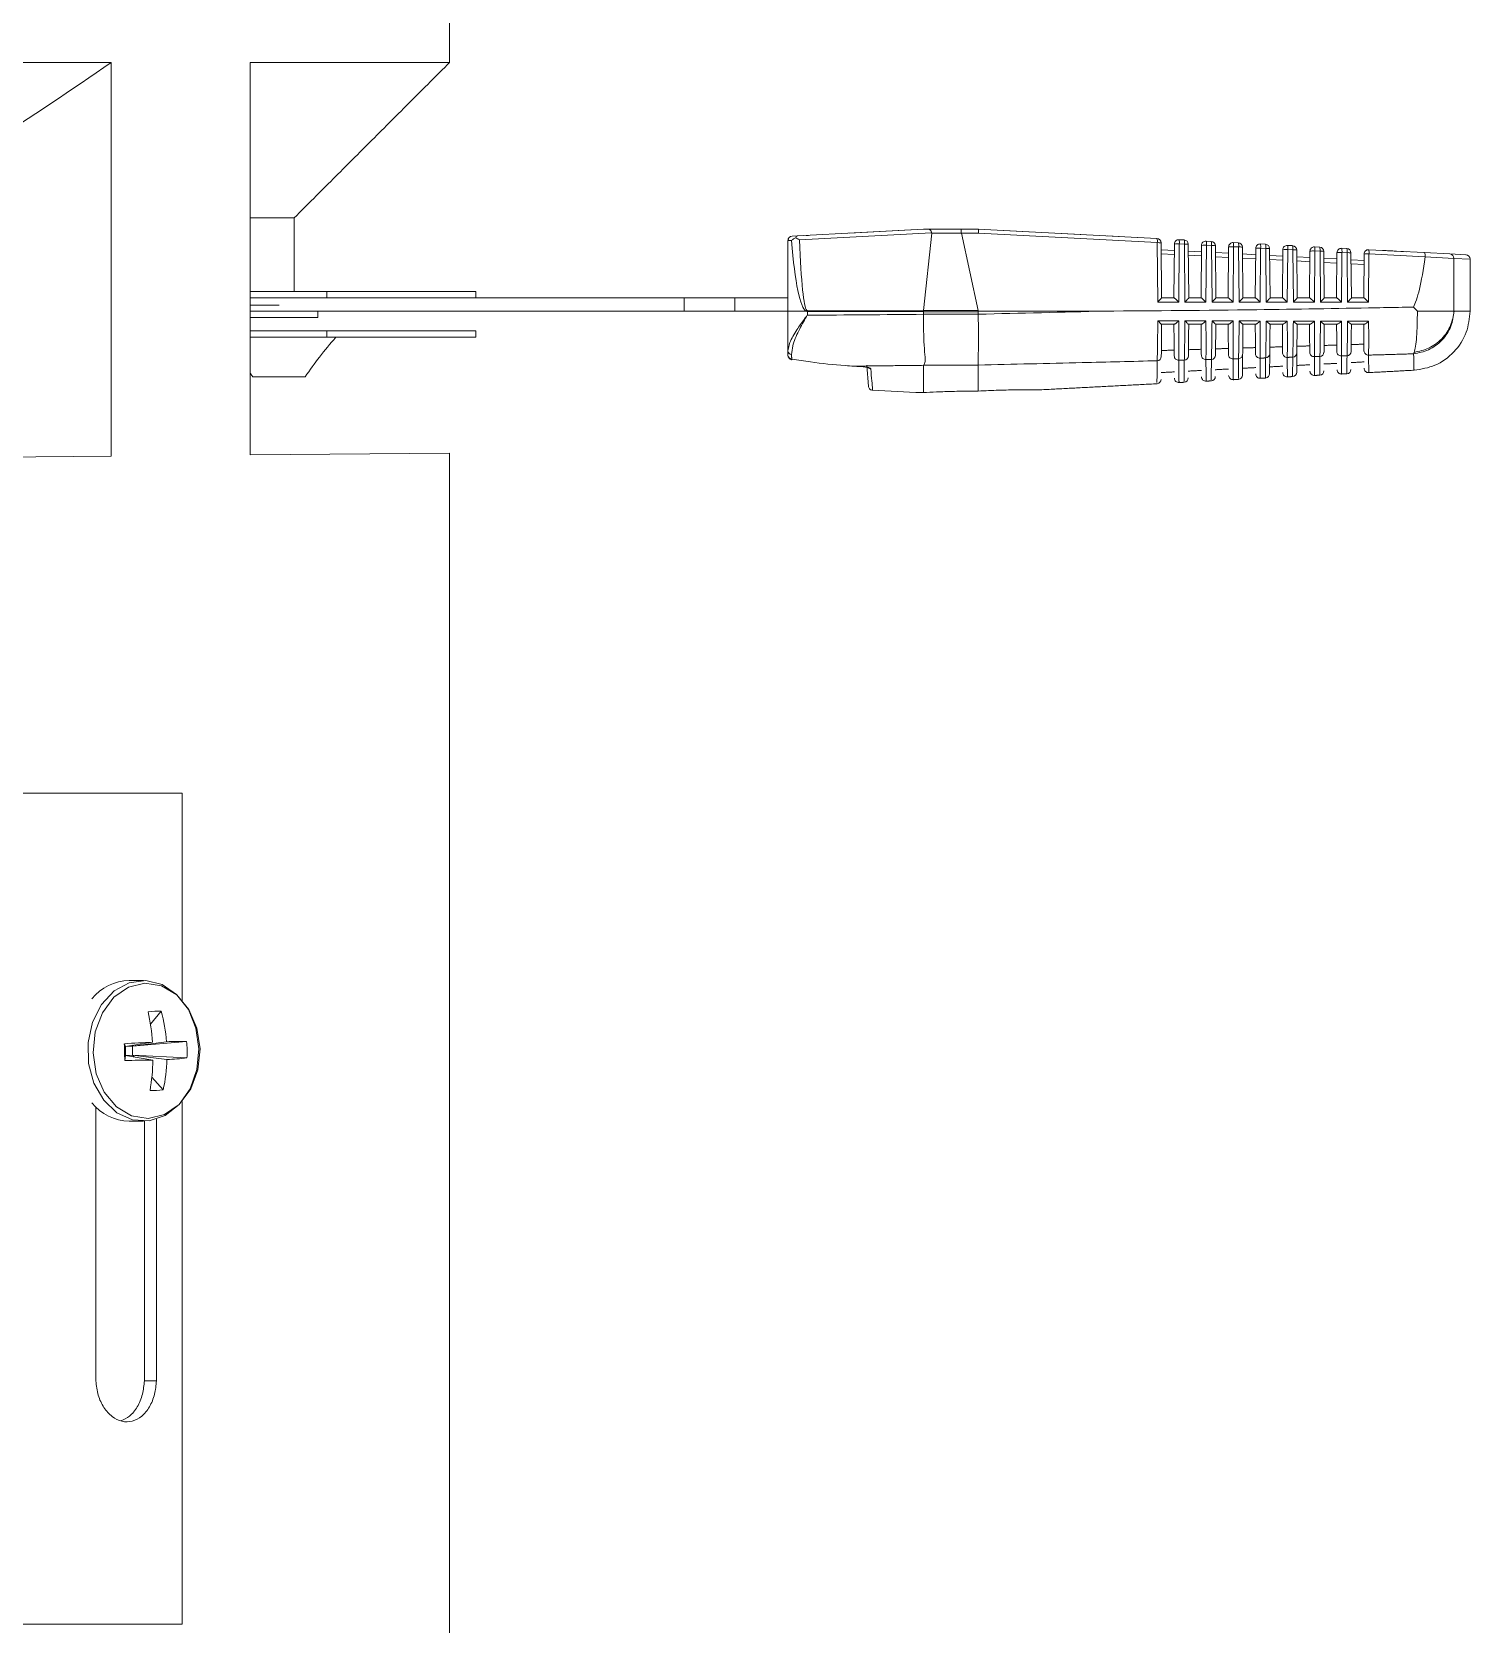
# Model space of a CAD drawing. Extents: x 12.1 to 108.7, y 1 to 80.4.
# Drawn here: x 49.337 to 52.626, y 61.99 to 65.631 of the extents above; entities that cross this region are included whole.
import ezdxf

# ---------------------------------------------------------------- set-up
doc = ezdxf.new("R2010")
doc.units = 0
doc.header["$MEASUREMENT"] = 0
doc.linetypes.add('SLD-Solid', pattern=[0])
doc.layers.add('OBJECT', color=7, linetype='CONTINUOUS')

msp = doc.modelspace()

# ---------------------------------------------------------------- linework, layer by layer
at = {"layer": 'OBJECT', "linetype": 'SLD-Solid', "lineweight": 15}
for p, q in [((49.5184, 65.5609), (48.3506, 65.5609)), ((49.5184, 65.5609), (49.5184, 64.6607)), ((50.2918, 65.5609), (49.836, 65.5609)), ((49.836, 65.5609), (49.836, 64.9185)), ((49.9368, 65.2059), (49.836, 65.2059)), ((51.3757, 65.18), (51.0874, 65.1644)), ((51.2054, 65.1708), (51.3757, 65.18)), ((51.384, 65.18), (51.3757, 65.18)), ((51.4615, 65.18), (51.384, 65.18)), ((51.5007, 65.18), (51.4615, 65.18)), ((51.5007, 65.18), (51.5007, 65.18)), ((51.9095, 65.1584), (51.5007, 65.18)), ((51.5007, 65.18), (51.6019, 65.1747)), ((51.0657, 65.1448), (51.0657, 64.9925)), ((51.0658, 65.1537), (51.0741, 65.1541)), ((51.0874, 65.1644), (51.0752, 65.1637)), ((51.0922, 65.1553), (51.3943, 65.1717)), ((51.1075, 65.1655), (51.1123, 65.1657)), ((51.3759, 64.9941), (51.3945, 65.1703)), ((51.3945, 65.1703), (51.4622, 65.1703)), ((51.4622, 65.1705), (51.4622, 65.1703)), ((51.4622, 65.1705), (51.5017, 65.1705)), ((51.4622, 65.1703), (51.5004, 64.9941)), ((51.5017, 65.1705), (51.9102, 65.149)), ((51.6019, 65.1747), (51.7357, 65.1676)), ((51.7962, 65.1644), (51.8363, 65.1623)), ((51.8363, 65.1623), (51.9095, 65.1584)), ((51.9114, 65.013), (51.9102, 65.149)), ((51.919, 65.1485), (51.9201, 65.0225)), ((51.9483, 65.0225), (51.9494, 65.1459)), ((51.9606, 65.1463), (51.9595, 65.013)), ((51.9599, 65.1558), (51.9715, 65.1552)), ((51.9722, 65.1457), (51.9606, 65.1463)), ((51.9734, 65.013), (51.9722, 65.1457)), ((51.981, 65.1453), (51.9821, 65.0225)), ((52.0103, 65.0225), (52.0114, 65.1426)), ((52.0226, 65.143), (52.0215, 65.013)), ((52.0219, 65.1525), (52.0336, 65.1519)), ((52.0343, 65.1424), (52.0226, 65.143)), ((52.0354, 65.013), (52.0343, 65.1424)), ((52.0431, 65.142), (52.0441, 65.0225)), ((52.0839, 65.1492), (52.0956, 65.1486)), ((52.1459, 65.146), (52.1576, 65.1453)), ((52.2078, 65.1427), (52.2197, 65.1421)), ((51.9191, 65.1329), (51.9493, 65.1313)), ((51.9492, 65.1219), (51.9192, 65.1235)), ((51.9812, 65.1296), (52.0113, 65.128)), ((52.0112, 65.1186), (51.9812, 65.1202)), ((52.0432, 65.1263), (52.0732, 65.1248)), ((52.0732, 65.1153), (52.0433, 65.1169)), ((52.0723, 65.0225), (52.0734, 65.1393)), ((52.0846, 65.1398), (52.0835, 65.013)), ((52.0963, 65.1391), (52.0846, 65.1398)), ((52.0974, 65.013), (52.0963, 65.1391)), ((52.1051, 65.1387), (52.1061, 65.0225)), ((52.1052, 65.1231), (52.1352, 65.1215)), ((52.1351, 65.1121), (52.1053, 65.1136)), ((52.1343, 65.0225), (52.1353, 65.1361)), ((52.1466, 65.1365), (52.1455, 65.013)), ((52.1583, 65.1359), (52.1466, 65.1365)), ((52.1594, 65.013), (52.1583, 65.1359)), ((52.1671, 65.1354), (52.1681, 65.0225)), ((52.1672, 65.1198), (52.1972, 65.1182)), ((52.1971, 65.1088), (52.1673, 65.1104)), ((52.1963, 65.0225), (52.1973, 65.1328)), ((52.2085, 65.1332), (52.2075, 65.013)), ((52.2204, 65.1326), (52.2085, 65.1332)), ((52.2214, 65.013), (52.2204, 65.1326)), ((52.2291, 65.1322), (52.2301, 65.0225)), ((52.2293, 65.1165), (52.2592, 65.1149)), ((52.2591, 65.1055), (52.2294, 65.1071)), ((52.2583, 65.0225), (52.2593, 65.1295)), ((52.2705, 65.1299), (52.2695, 65.013)), ((52.2698, 65.1394), (52.2817, 65.1388)), ((52.2824, 65.1293), (52.2705, 65.1299)), ((52.2834, 65.013), (52.2824, 65.1293)), ((52.2912, 65.1289), (52.2921, 65.0225)), ((52.2913, 65.1132), (52.3211, 65.1117)), ((52.3203, 65.0225), (52.3212, 65.1262)), ((52.3325, 65.1267), (52.3315, 65.013)), ((52.3318, 65.1361), (52.3437, 65.1355)), ((52.3444, 65.126), (52.3325, 65.1267)), ((52.3454, 65.013), (52.3444, 65.126)), ((52.3532, 65.1256), (52.3541, 65.0225)), ((52.3533, 65.11), (52.3831, 65.1084)), ((52.3823, 65.0225), (52.3832, 65.123)), ((52.3944, 65.1234), (52.3935, 65.013)), ((52.5207, 65.1262), (52.3937, 65.1329)), ((52.3937, 65.1329), (52.4253, 65.1312)), ((52.3944, 65.1234), (52.5231, 65.1166)), ((52.4546, 65.1297), (52.4804, 65.1283)), ((52.5793, 65.1231), (52.5207, 65.1262)), ((52.5231, 65.1162), (52.5887, 65.1131)), ((52.5793, 65.1231), (52.6162, 65.1211)), ((52.5887, 64.9925), (52.5887, 65.1131)), ((52.6257, 65.1111), (52.5887, 65.1131)), ((52.321, 65.1022), (52.2914, 65.1038)), ((52.383, 65.099), (52.3534, 65.1005)), ((50.0115, 65.0375), (49.836, 65.0375)), ((50.0115, 65.0375), (50.0115, 65.0225)), ((50.0115, 65.0375), (50.3518, 65.0375)), ((50.0115, 65.0225), (49.836, 65.0225)), ((49.9024, 65.0057), (49.836, 65.0063)), ((50.0115, 65.0225), (50.3312, 65.0225)), ((50.3312, 65.0225), (50.8287, 65.0225)), ((50.8287, 65.0225), (50.8287, 64.9925)), ((50.8287, 65.0225), (50.9442, 65.0225)), ((50.9442, 65.0225), (50.9442, 64.9925)), ((50.9442, 65.0225), (51.0657, 65.0225)), ((51.9595, 65.013), (51.9114, 65.013)), ((51.9201, 65.0225), (51.9485, 65.0225)), ((52.0215, 65.013), (51.9734, 65.013)), ((51.9821, 65.0225), (52.0105, 65.0225)), ((52.0835, 65.013), (52.0354, 65.013)), ((52.0441, 65.0225), (52.0725, 65.0225)), ((52.1455, 65.013), (52.0974, 65.013)), ((52.1061, 65.0225), (52.1345, 65.0225)), ((52.2075, 65.013), (52.1594, 65.013)), ((52.1681, 65.0225), (52.1965, 65.0225)), ((52.2695, 65.013), (52.2214, 65.013)), ((52.2301, 65.0225), (52.2585, 65.0225)), ((52.3315, 65.013), (52.2834, 65.013)), ((52.2921, 65.0225), (52.3205, 65.0225)), ((52.3935, 65.013), (52.3454, 65.013)), ((52.3541, 65.0225), (52.3825, 65.0225)), ((49.9086, 64.9925), (49.836, 64.9925)), ((49.9909, 64.9775), (49.836, 64.9775)), ((49.9086, 64.9925), (50.8287, 64.9925)), ((50.8287, 64.9925), (50.9442, 64.9925)), ((50.9442, 64.9925), (51.0657, 64.9925)), ((51.0657, 64.9925), (51.0657, 64.9008)), ((51.1072, 64.9925), (51.0657, 64.9925)), ((51.1102, 64.9933), (51.3758, 64.9933)), ((51.1102, 64.9832), (51.1102, 64.9917)), ((51.3757, 64.9917), (51.1102, 64.9917)), ((51.3757, 64.9909), (51.3757, 64.9917)), ((51.3757, 64.9857), (51.3757, 64.9909)), ((51.3757, 64.9909), (51.5007, 64.9909)), ((51.3757, 64.9852), (51.3757, 64.9857)), ((51.5007, 64.9857), (51.3757, 64.9857)), ((51.3758, 64.9933), (51.3759, 64.9941)), ((51.5004, 64.9941), (51.3759, 64.9941)), ((51.5007, 64.9909), (51.5007, 64.9857)), ((51.5007, 64.9857), (51.5007, 64.9853)), ((51.7894, 64.9925), (51.5008, 64.9925)), ((50.0114, 64.9475), (49.836, 64.9475)), ((50.0114, 64.9325), (49.836, 64.9325)), ((50.0114, 64.9475), (50.0114, 64.9325)), ((50.0114, 64.9475), (50.3518, 64.9475)), ((50.0114, 64.9325), (50.3518, 64.9325)), ((49.836, 64.9185), (49.836, 64.6635)), ((52.1055, 64.8934), (52.1051, 64.8461)), ((52.1675, 64.895), (52.1671, 64.8493)), ((52.2295, 64.8967), (52.2291, 64.8526)), ((51.2457, 64.8692), (51.2499, 64.8204)), ((51.3757, 64.8685), (51.3757, 64.8061)), ((51.3762, 64.8692), (51.5007, 64.8692)), ((51.5007, 64.8691), (51.5007, 64.8096)), ((49.8418, 64.8425), (49.9618, 64.8425)), ((51.3579, 64.806), (51.2594, 64.8113)), ((51.5007, 64.8096), (51.5007, 64.8096)), ((49.836, 64.6635), (50.2918, 64.6674)), ((49.5184, 64.6607), (47.9696, 64.6472)), ((47.9796, 63.8899), (49.6802, 63.8899)), ((49.6802, 63.4163), (49.6802, 63.8899)), ((49.6327, 63.3915), (49.608, 63.3615)), ((49.6125, 63.3206), (49.5505, 63.3108)), ((49.6905, 63.3226), (49.5667, 63.3114)), ((49.5667, 63.3114), (49.6446, 63.3218)), ((49.5482, 63.3172), (49.5505, 63.3108)), ((49.5491, 63.2791), (49.551, 63.2903)), ((49.5667, 63.3114), (49.5505, 63.3108)), ((49.551, 63.2903), (49.5505, 63.3108)), ((49.551, 63.2903), (49.5672, 63.2909)), ((49.551, 63.2903), (49.6134, 63.2799)), ((49.5686, 63.3137), (49.5667, 63.3114)), ((49.5667, 63.3114), (49.5672, 63.2909)), ((49.5706, 63.287), (49.5672, 63.2909)), ((49.6456, 63.2811), (49.5672, 63.2909)), ((49.6914, 63.2846), (49.5672, 63.2909)), ((49.6369, 63.2114), (49.6111, 63.2409)), ((49.6802, 61.9899), (49.6802, 63.1854)), ((49.4829, 63.1723), (49.4829, 62.5462)), ((49.594, 62.5462), (49.594, 63.1399)), ((49.6217, 62.5462), (49.6217, 63.1445)), ((49.594, 62.5462), (49.6217, 62.5462)), ((45.6035, 61.9899), (49.6802, 61.9899))]:
    msp.add_line(p, q, dxfattribs=at)
at = {"layer": 'OBJECT', "linetype": 'SLD-Solid', "lineweight": 15, "flags": 128}
for points in [[(51.3757, 65.18), (51.3757, 65.18)], [(51.5007, 65.18), (51.5007, 65.18)], [(51.0658, 65.1539), (51.0658, 65.1538), (51.0658, 65.1537)], [(51.2165, 64.8666), (51.2165, 64.8664), (51.2165, 64.8664)], [(51.2346, 64.8657), (51.2346, 64.8654), (51.2346, 64.8654)], [(49.7187, 63.3057), (49.7119, 63.3529), (49.6945, 63.3955), (49.6678, 63.4297), (49.6345, 63.4524), (49.5973, 63.4617), (49.5595, 63.4567), (49.5247, 63.4378), (49.4958, 63.4068), (49.4754, 63.3663), (49.4653, 63.3201), (49.4664, 63.2721), (49.4787, 63.2267), (49.501, 63.1879), (49.5313, 63.1591), (49.567, 63.1429), (49.6049, 63.1408), (49.6416, 63.1528), (49.6738, 63.1781), (49.6988, 63.2142), (49.7142, 63.2581), (49.7187, 63.3057)], [(49.7213, 63.3055), (49.7142, 63.3531), (49.6958, 63.3956), (49.6679, 63.4288), (49.6333, 63.4495), (49.5953, 63.4557), (49.5577, 63.4466), (49.5241, 63.4233), (49.4979, 63.3881), (49.4816, 63.3443), (49.4767, 63.2962), (49.4839, 63.2486), (49.5023, 63.2061), (49.5301, 63.1729), (49.5647, 63.1522), (49.6027, 63.1461), (49.6403, 63.1551), (49.6739, 63.1784), (49.7001, 63.2137), (49.7164, 63.2575), (49.7213, 63.3055)]]:
    msp.add_lwpolyline(points, dxfattribs=at)
at = {"layer": 'OBJECT', "linetype": 'SLD-Solid', "lineweight": 15}
for centre, radius, start, end in [((51.0758, 65.1537), 0.01, 93.1059, 179.191), ((51.0758, 65.1537), 0.00999, 93.1449, 180.0494), ((51.8901, 65.1523), 0.0204, 350.7212, 17.6165), ((51.909, 65.1484), 0.01, 0.5, 86.9774), ((51.9126, 65.108), 0.041, 81, 93.3147), ((51.9594, 65.1458), 0.01, 86.9774, 179.5), ((51.9571, 65.0919), 0.0545, 86.3194, 98.1336), ((51.9405, 65.1496), 0.0204, 350.7212, 17.6165), ((51.9521, 65.149), 0.0204, 350.7212, 17.6165), ((51.971, 65.1452), 0.01, 0.5, 86.9774), ((51.9746, 65.1048), 0.041, 81, 93.3147), ((52.0214, 65.1425), 0.01, 86.9774, 179.5), ((52.0191, 65.0886), 0.0545, 86.3194, 98.1336), ((52.0025, 65.1463), 0.0204, 350.7212, 17.6165), ((52.0141, 65.1457), 0.0204, 350.7212, 17.6165), ((52.0331, 65.1419), 0.01, 0.5, 86.9774), ((52.0366, 65.1015), 0.041, 81, 93.3147), ((52.0834, 65.1392), 0.01, 86.9774, 179.5), ((52.0644, 65.143), 0.0204, 350.7212, 17.6165), ((52.0762, 65.1424), 0.0204, 350.7212, 17.6165), ((52.0951, 65.1386), 0.01, 0.5, 86.9774), ((52.1453, 65.136), 0.01, 86.9774, 179.5), ((52.1264, 65.1398), 0.0204, 350.7212, 17.6165), ((52.1382, 65.1392), 0.0204, 350.7212, 17.6165), ((52.1571, 65.1353), 0.01, 0.5, 86.9774), ((52.2073, 65.1327), 0.01, 86.9774, 179.5), ((52.1884, 65.1365), 0.0204, 350.7212, 17.6165), ((52.2002, 65.1359), 0.0204, 350.7212, 17.6165), ((52.2191, 65.1321), 0.01, 0.5, 86.9774), ((52.0811, 65.0853), 0.0545, 86.3194, 98.1336), ((52.0987, 65.0982), 0.041, 81, 93.3147), ((52.1431, 65.0821), 0.0545, 86.3194, 98.1336), ((52.1607, 65.0949), 0.041, 81, 93.3147), ((52.205, 65.0788), 0.0545, 86.3194, 98.1336), ((52.2227, 65.0917), 0.041, 81, 93.3147), ((52.2693, 65.1294), 0.01, 86.9774, 179.5), ((52.267, 65.0755), 0.0545, 86.3194, 98.1336), ((52.2504, 65.1332), 0.0204, 350.7212, 17.6165), ((52.2623, 65.1326), 0.0204, 350.7212, 17.6165), ((52.2812, 65.1288), 0.01, 0.5, 86.9774), ((52.2848, 65.0884), 0.041, 81, 93.3147), ((52.3312, 65.1261), 0.01, 86.9774, 179.5), ((52.329, 65.0722), 0.0545, 86.3194, 98.1336), ((52.3123, 65.13), 0.0204, 350.7212, 17.6165), ((52.3243, 65.1293), 0.0204, 350.7212, 17.6165), ((52.3432, 65.1255), 0.01, 0.5, 86.9774), ((52.3468, 65.0851), 0.041, 81, 93.3147), ((52.3932, 65.1229), 0.01, 86.9774, 179.5), ((52.3909, 65.069), 0.0545, 86.3194, 98.1336), ((52.3743, 65.1267), 0.0204, 350.7212, 17.6165), ((52.5787, 65.1132), 0.00991, 359.445, 86.5293), ((52.6157, 65.1111), 0.01, 3.5738, 86.9774), ((51.2016, 64.9028), 0.1302, 135.4906, 136.4562), ((51.226, 64.9917), 0.1158, 179.2192, 180.0002), ((51.0742, 64.9019), 0.00857, 187.2298, 268.6404), ((51.0757, 64.8911), 0.01, 180, 260.7454), ((51.0748, 64.8918), 0.00906, 184.3621, 267.1843), ((51.9096, 64.8887), 0.00987, 272.2605, 358.8646), ((51.9589, 64.89), 0.0099, 181.2107, 273.6273), ((51.9716, 64.8903), 0.00987, 272.2831, 358.8845), ((52.0209, 64.8916), 0.0099, 181.1882, 273.6079), ((52.0336, 64.8919), 0.00988, 272.3055, 358.9041), ((52.0829, 64.8932), 0.00991, 181.166, 273.5887), ((52.0956, 64.8935), 0.00988, 272.3275, 358.9235), ((52.1448, 64.8949), 0.00991, 181.1442, 273.5698), ((52.1576, 64.8952), 0.00988, 272.3493, 358.9425), ((52.2068, 64.8965), 0.00991, 181.1227, 273.5512), ((52.2196, 64.8969), 0.00989, 272.3707, 358.9613), ((52.2688, 64.8982), 0.00991, 181.1015, 273.5328), ((52.2816, 64.8986), 0.00989, 272.3918, 358.9797), ((52.3308, 64.9), 0.00992, 181.0806, 273.5146), ((52.3437, 64.9003), 0.00989, 272.4127, 358.9979), ((52.3928, 64.9017), 0.00992, 181.0601, 273.4968), ((51.0852, 64.8806), 0.0111, 168.5052, 176.353), ((51.2556, 64.8703), 0.0101, 228.8461, 267.3912), ((52.1571, 64.8494), 0.01, 274.357, 359.5), ((52.2073, 64.8521), 0.01, 180.5, 274.0611), ((52.2191, 64.8527), 0.01, 273.9863, 359.5), ((52.2693, 64.8553), 0.01, 180.5, 273.6897), ((52.2812, 64.8559), 0.01, 273.6143, 359.5), ((52.3313, 64.8586), 0.01, 180.5, 273.317), ((52.3432, 64.8592), 0.01, 273.2409, 359.5), ((52.3932, 64.8618), 0.01, 180.5, 273.0138), ((51.909, 64.8364), 0.01, 275.8247, 359.5), ((51.9594, 64.8391), 0.01, 180.5, 275.5324), ((51.971, 64.8397), 0.01, 275.4601, 359.5), ((52.0214, 64.8423), 0.01, 180.5, 275.1668), ((52.033, 64.8429), 0.01, 275.0939, 359.5), ((52.0834, 64.8456), 0.01, 180.5, 274.7997), ((52.0951, 64.8462), 0.01, 274.7262, 359.5), ((52.1453, 64.8488), 0.01, 180.5, 274.4312), ((49.5626, 63.3471), 0.1148, 91.5641, 140.8759), ((49.6273, 63.1365), 0.255, 88.8083, 95.5672), ((49.1488, 63.2906), 0.4646, 3.7063, 12.3999), ((49.2718, 63.2936), 0.3739, 4.33, 15.1776), ((49.7803, 59.5782), 3.7462, 92.5681, 93.5527), ((49.6901, 61.9765), 1.3461, 89.9865, 91.9376), ((49.4362, 63.2975), 0.2555, 357.0964, 5.6349), ((63.9096, 63.6405), 14.3651, 181.28977, 181.44152), ((49.6097, 64.0657), 0.7854, 272.6204, 275.969), ((49.5553, 65.4536), 2.1745, 269.8374, 271.5331), ((49.1581, 63.2875), 0.4554, 350.228, 359.0385), ((49.2783, 63.2913), 0.3675, 347.4418, 358.4154), ((49.6128, 63.4508), 0.2406, 268.6059, 275.7696), ((49.5621, 63.2535), 0.1137, 218.8568, 268.7033)]:
    msp.add_arc(centre, radius, start, end, dxfattribs=at)
for centre, major_axis, ratio, start_param, end_param in [((51.4615, 65.17), (0, 0.01), 0.061163, 4.764749, 6.283185), ((51.5005, 65.17), (0.00026, 0.01), 0.120424, 4.767926, 6.280008), ((51.1257, 65.5612), (0.0157, 0.5695), 0.101686, 2.370066, 3.09173), ((51.118, 65.5628), (0.0078, 0.5695), 0.050872, 2.368959, 3.089624), ((51.3572, 65.17), (0.0374, 0.0006), 0.267094, 6.250695, 6.391296), ((52.4706, 67.2823), (-0.0147, 2.2897), 0.052015, 3.230394, 3.471508), ((51.9102, 65.0125), (0.00991, 0.00999), 0.035372, 4.799799, 6.248135), ((51.9583, 65.0125), (-0.00988, 0.00996), 0.087934, 4.677799, 6.196235), ((51.9722, 65.0125), (0.00991, 0.00999), 0.035372, 4.799799, 6.248135), ((52.0203, 65.0125), (-0.00988, 0.00996), 0.087934, 4.677799, 6.196235), ((52.0342, 65.0125), (0.00991, 0.00999), 0.035372, 4.799799, 6.248135), ((52.0823, 65.0125), (-0.00988, 0.00996), 0.087934, 4.677799, 6.196235), ((52.0962, 65.0125), (0.00991, 0.00999), 0.035372, 4.799799, 6.248135), ((52.1443, 65.0125), (-0.00988, 0.00996), 0.087934, 4.677799, 6.196235), ((52.1582, 65.0125), (0.00991, 0.00999), 0.035372, 4.799799, 6.248135), ((52.2063, 65.0125), (-0.00988, 0.00996), 0.087934, 4.677799, 6.196235), ((52.2202, 65.0125), (0.00991, 0.00999), 0.035372, 4.799799, 6.248135), ((52.2683, 65.0125), (-0.00988, 0.00996), 0.087934, 4.677799, 6.196235), ((52.2822, 65.0125), (0.00991, 0.00999), 0.035372, 4.799799, 6.248135), ((52.3303, 65.0125), (-0.00988, 0.00996), 0.087934, 4.677799, 6.196235), ((52.3442, 65.0125), (0.00991, 0.00999), 0.035372, 4.799799, 6.248135), ((52.3923, 65.0125), (-0.00988, 0.00996), 0.087934, 4.677799, 6.196235), ((51.1257, 65.5612), (0.0157, 0.5695), 0.101686, 3.09173, 3.144394), ((51.118, 65.5628), (0.0078, 0.5695), 0.050872, 3.089624, 3.142288), ((51.0179, 67.055), (7.8848, 0), 0.262774, 4.724089, 4.75778), ((52.4787, 64.9909), (0.9787, -0.0064), 0.122438, 3.168969, 3.182058), ((47.4824, 67.055), (19.0675, 0), 0.111038, 4.924724, 4.940236), ((52.478, 64.9909), (0.9773, 0), 0.122785, 3.128502, 3.141593)]:
    msp.add_ellipse(centre, major_axis=major_axis, ratio=ratio, start_param=start_param, end_param=end_param, dxfattribs=at)
for points, degree in [([(50.2918, 65.5609), (50.2918, 65.8179)], 1), ([(49.9368, 65.2059), (50.2918, 65.5609)], 1), ([(49.9368, 65.0375), (49.9368, 65.2059)], 1), ([(51.0657, 65.1448), (51.0658, 65.1537)], 1), ([(52.5231, 65.1166), (52.5231, 65.1162)], 1), ([(52.6257, 64.9921), (52.6257, 65.1111)], 1), ([(50.3518, 65.0225), (50.3518, 65.0375)], 1), ([(52.505, 64.9925), (52.4958, 65.0016)], 1), ([(49.9909, 64.9775), (49.9909, 64.9925)], 1), ([(51.3758, 64.9933), (51.3757, 64.9917)], 1), ([(51.9491, 64.9625), (51.92, 64.9625)], 1), ([(52.0111, 64.9625), (51.982, 64.9625)], 1), ([(52.0732, 64.9625), (52.044, 64.9625)], 1), ([(52.1353, 64.9625), (52.1059, 64.9625)], 1), ([(52.1973, 64.9625), (52.1679, 64.9625)], 1), ([(52.2594, 64.9625), (52.2299, 64.9625)], 1), ([(52.3215, 64.9625), (52.2918, 64.9625)], 1), ([(52.3836, 64.9625), (52.3538, 64.9625)], 1), ([(52.505, 64.9925), (52.5049, 64.9818), (52.5049, 64.9604), (52.5035, 64.9328), (52.5011, 64.9105), (52.4989, 64.9022), (52.4977, 64.8981)], 3), ([(52.5887, 64.9925), (52.5858, 64.9925), (52.5801, 64.9925), (52.5609, 64.9925), (52.5358, 64.9925), (52.5152, 64.9925), (52.505, 64.9925)], 3), ([(52.5891, 64.9925), (52.5887, 64.9925)], 1), ([(52.6257, 64.9925), (52.6242, 64.9925), (52.6211, 64.9925), (52.5998, 64.9925), (52.5891, 64.9925)], 3), ([(50.3518, 64.9325), (50.3518, 64.9475)], 1), ([(51.0657, 64.9008), (51.0657, 64.8911)], 1), ([(51.0743, 64.8828), (51.074, 64.8933)], 1), ([(51.9196, 64.9023), (51.9489, 64.9032)], 1), ([(51.9816, 64.9042), (52.0108, 64.9051)], 1), ([(52.0436, 64.9061), (52.0728, 64.9071)], 1), ([(52.1056, 64.9081), (52.1348, 64.909)], 1), ([(52.1676, 64.91), (52.1968, 64.9109)], 1), ([(52.2074, 64.8866), (52.22, 64.887)], 1), ([(52.2297, 64.912), (52.2588, 64.9129)], 1), ([(52.2694, 64.8883), (52.2821, 64.8887)], 1), ([(52.2917, 64.9139), (52.3208, 64.9149)], 1), ([(52.3314, 64.8901), (52.3441, 64.8904)], 1), ([(52.3537, 64.9159), (52.3827, 64.9169)], 1), ([(52.3934, 64.8918), (52.4964, 64.8948)], 1), ([(52.4977, 64.8981), (52.4964, 64.8948)], 1), ([(49.836, 64.8506), (49.8418, 64.8425)], 1), ([(51.2165, 64.8666), (51.3757, 64.8685)], 1), ([(51.2346, 64.8657), (51.2165, 64.8666)], 1), ([(51.3757, 64.8685), (51.3762, 64.8692)], 1), ([(51.5007, 64.8692), (51.5007, 64.8691)], 1), ([(51.9493, 64.8535), (51.9191, 64.8519)], 1), ([(51.9595, 64.8801), (51.972, 64.8804)], 1), ([(52.0113, 64.8568), (51.9812, 64.8552)], 1), ([(52.0215, 64.8817), (52.034, 64.882)], 1), ([(52.043, 64.8584), (52.0734, 64.86)], 1), ([(52.0835, 64.8833), (52.096, 64.8837)], 1), ([(52.105, 64.8617), (52.1354, 64.8633)], 1), ([(52.1455, 64.885), (52.158, 64.8853)], 1), ([(52.1671, 64.8649), (52.1974, 64.8665)], 1), ([(52.2291, 64.8682), (52.2593, 64.8698)], 1), ([(52.3211, 64.873), (52.2913, 64.8715)], 1), ([(52.3831, 64.8763), (52.3533, 64.8747)], 1), ([(52.3937, 64.8518), (52.4977, 64.8573)], 1), ([(51.6422, 64.8124), (51.9097, 64.8264)], 1), ([(51.9601, 64.8291), (51.9717, 64.8297)], 1), ([(52.022, 64.8323), (52.0337, 64.8329)], 1), ([(52.084, 64.8356), (52.0957, 64.8362)], 1), ([(52.1459, 64.8388), (52.1577, 64.8394)], 1), ([(52.2079, 64.8421), (52.2197, 64.8427)], 1), ([(52.2698, 64.8453), (52.2817, 64.8459)], 1), ([(52.3318, 64.8486), (52.3437, 64.8492)], 1), ([(51.2593, 64.8113), (51.2594, 64.8113)], 1), ([(51.3579, 64.806), (51.3579, 64.806)], 1), ([(50.2918, 59.732), (50.2918, 64.6674)], 1), ([(49.5916, 63.4619), (49.5595, 63.4619)], 1), ([(49.5595, 63.1399), (49.5916, 63.1399)], 1)]:
    msp.add_open_spline(points, degree=degree, dxfattribs=at)
for points, knots in [([(49.5184, 65.5609), (49.4266, 65.4982), (49.2428, 65.3727), (49.05, 65.2615), (48.9535, 65.2059)], [0, 0, 0, 0, 0.499415, 1, 1, 1, 1]), ([(51.384, 65.18), (51.3855, 65.18), (51.3881, 65.1799), (51.3906, 65.1788), (51.3922, 65.1767), (51.3933, 65.1741), (51.394, 65.1723), (51.3943, 65.1717)], [0, 0, 0, 0, 0.2815032, 0.4771486, 0.6724629, 0.8784622, 1, 1, 1, 1]), ([(51.0741, 65.1541), (51.0741, 65.1541), (51.0758, 65.1556), (51.0786, 65.1576), (51.0823, 65.1595), (51.0833, 65.16)], [0, 0, 0, 0, 0.021182, 0.71712, 1, 1, 1, 1]), ([(51.0874, 65.1644), (51.0874, 65.1644), (51.0871, 65.1643), (51.0861, 65.1641), (51.0848, 65.1631), (51.0838, 65.1614), (51.0834, 65.1602), (51.0833, 65.16)], [0, 0, 0, 0, 0.017181, 0.202287, 0.556603, 0.898381, 1, 1, 1, 1]), ([(51.0833, 65.16), (51.0861, 65.1585), (51.089, 65.157), (51.0921, 65.1553), (51.0922, 65.1553)], [0, 0, 0, 0, 0.980027, 1, 1, 1, 1]), ([(52.4253, 65.1312), (52.4292, 65.131), (52.4368, 65.1306), (52.446, 65.1301), (52.4522, 65.1298), (52.4538, 65.1297), (52.4546, 65.1297)], [0, 0, 0, 0, 0.261879, 0.524407, 0.77642, 1, 1, 1, 1]), ([(52.5231, 65.1166), (52.5231, 65.1177), (52.5231, 65.1199), (52.5228, 65.1228), (52.5221, 65.125), (52.5214, 65.1259), (52.5209, 65.1261), (52.5208, 65.1262), (52.5207, 65.1262)], [0, 0, 0, 0, 0.219281, 0.438507, 0.659241, 0.882986, 0.98583, 1, 1, 1, 1]), ([(52.4958, 65.0016), (52.4901, 65.0015), (52.4617, 65.001), (52.3423, 64.9988), (52.1125, 64.9948), (51.9054, 64.9933), (51.7894, 64.9925)], [0, 0, 0, 0, 0.024148, 0.120739, 0.507103, 1, 1, 1, 1]), ([(51.1102, 64.9832), (51.1101, 64.9831), (51.1093, 64.9821), (51.1067, 64.9788), (51.0982, 64.9676), (51.0839, 64.9472), (51.0691, 64.9218), (51.0667, 64.9072), (51.0657, 64.9008)], [0, 0, 0, 0, 0.00366, 0.034965, 0.112488, 0.381452, 0.732443, 1, 1, 1, 1]), ([(51.074, 64.8933), (51.0746, 64.8997), (51.0761, 64.9161), (51.0893, 64.9462), (51.1024, 64.9702), (51.1095, 64.9821), (51.1101, 64.9831), (51.1102, 64.9832)], [0, 0, 0, 0, 0.244744, 0.626729, 0.967928, 0.996144, 1, 1, 1, 1]), ([(51.3757, 64.9852), (51.3757, 64.9801), (51.3755, 64.9615), (51.3763, 64.9305), (51.3778, 64.8983), (51.3809, 64.8778), (51.3775, 64.8716), (51.3762, 64.8692)], [0, 0, 0, 0, 0.097508, 0.351331, 0.599304, 0.843154, 1, 1, 1, 1]), ([(51.5007, 64.9853), (51.501, 64.9719), (51.5015, 64.9449), (51.5014, 64.9093), (51.5006, 64.8819), (51.5007, 64.8733), (51.5007, 64.8692)], [0, 0, 0, 0, 0.253584, 0.507165, 0.760847, 1, 1, 1, 1]), ([(51.91, 64.8789), (51.91, 64.8806), (51.9103, 64.886), (51.9107, 64.9044), (51.9111, 64.9329), (51.9113, 64.9563), (51.9114, 64.9678), (51.9114, 64.9704)], [0, 0, 0, 0, 0.1473761, 0.4444958, 0.7411544, 0.9402222, 1, 1, 1, 1]), ([(51.9114, 64.9704), (51.918, 64.9704), (51.9341, 64.9704), (51.9501, 64.9703), (51.9595, 64.9703)], [0, 0, 0, 0, 0.412557, 1, 1, 1, 1]), ([(51.92, 64.9625), (51.9198, 64.9626), (51.9193, 64.9628), (51.9172, 64.9646), (51.9145, 64.9672), (51.9124, 64.9694), (51.9115, 64.9704), (51.9114, 64.9704)], [0, 0, 0, 0, 0.1927916, 0.4296456, 0.749305, 0.9922555, 1, 1, 1, 1]), ([(51.9201, 64.9625), (51.92, 64.9512), (51.9198, 64.9286), (51.9196, 64.9014), (51.9195, 64.893), (51.9194, 64.8885)], [0, 0, 0, 0, 0.320862, 0.641681, 1, 1, 1, 1]), ([(51.949, 64.8898), (51.9489, 64.8937), (51.9489, 64.9014), (51.9487, 64.9273), (51.9484, 64.9506), (51.9483, 64.9625)], [0, 0, 0, 0, 0.327832, 0.655734, 1, 1, 1, 1]), ([(51.9595, 64.9703), (51.9595, 64.9703), (51.9583, 64.9691), (51.956, 64.9668), (51.953, 64.9644), (51.9505, 64.9628), (51.9496, 64.9626), (51.9491, 64.9625)], [0, 0, 0, 0, 0.0079767, 0.2990998, 0.6029168, 0.8007023, 1, 1, 1, 1]), ([(51.9595, 64.9703), (51.9595, 64.9677), (51.9596, 64.9586), (51.9597, 64.9374), (51.9598, 64.9099), (51.9597, 64.8888), (51.9596, 64.8826), (51.9595, 64.8801)], [0, 0, 0, 0, 0.0595529, 0.2080657, 0.5051628, 0.8026071, 1, 1, 1, 1]), ([(51.972, 64.8804), (51.9721, 64.8822), (51.9723, 64.8875), (51.9727, 64.9058), (51.9731, 64.9338), (51.9733, 64.9567), (51.9734, 64.9677), (51.9734, 64.9703)], [0, 0, 0, 0, 0.148954, 0.449261, 0.7491, 0.940502, 1, 1, 1, 1]), ([(51.9734, 64.9703), (51.98, 64.9702), (51.9961, 64.9702), (52.0121, 64.9702), (52.0215, 64.9701)], [0, 0, 0, 0, 0.412528, 1, 1, 1, 1]), ([(51.982, 64.9625), (51.9817, 64.9626), (51.9812, 64.9628), (51.9791, 64.9646), (51.9764, 64.9672), (51.9743, 64.9693), (51.9735, 64.9702), (51.9734, 64.9703)], [0, 0, 0, 0, 0.197188, 0.440796, 0.768919, 0.992188, 1, 1, 1, 1]), ([(51.9821, 64.9625), (51.982, 64.9513), (51.9818, 64.9288), (51.9816, 64.9024), (51.9815, 64.8943), (51.9815, 64.8901)], [0, 0, 0, 0, 0.324747, 0.649448, 1, 1, 1, 1]), ([(52.011, 64.8914), (52.0109, 64.8952), (52.0109, 64.9029), (52.0106, 64.9283), (52.0104, 64.9511), (52.0103, 64.9625)], [0, 0, 0, 0, 0.331872, 0.663815, 1, 1, 1, 1]), ([(52.0215, 64.9701), (52.0215, 64.9701), (52.0204, 64.969), (52.0181, 64.9668), (52.0151, 64.9644), (52.0126, 64.9628), (52.0116, 64.9626), (52.0111, 64.9625)], [0, 0, 0, 0, 0.0080605, 0.2827252, 0.5938025, 0.7961233, 1, 1, 1, 1]), ([(52.0215, 64.9701), (52.0215, 64.9676), (52.0216, 64.9586), (52.0217, 64.9375), (52.0218, 64.9104), (52.0217, 64.8899), (52.0215, 64.884), (52.0215, 64.8817)], [0, 0, 0, 0, 0.059276, 0.209421, 0.509831, 0.810598, 1, 1, 1, 1]), ([(52.034, 64.882), (52.0341, 64.8838), (52.0343, 64.889), (52.0347, 64.9072), (52.0351, 64.9348), (52.0353, 64.9572), (52.0354, 64.9676), (52.0354, 64.9701)], [0, 0, 0, 0, 0.150605, 0.454244, 0.75741, 0.940779, 1, 1, 1, 1]), ([(52.0354, 64.9701), (52.042, 64.9701), (52.0581, 64.97), (52.0741, 64.97), (52.0835, 64.97)], [0, 0, 0, 0, 0.412497, 1, 1, 1, 1]), ([(52.044, 64.9625), (52.0437, 64.9626), (52.0431, 64.9629), (52.0409, 64.9647), (52.0382, 64.9672), (52.0362, 64.9693), (52.0355, 64.9701), (52.0354, 64.9701)], [0, 0, 0, 0, 0.201835, 0.452547, 0.789382, 0.992117, 1, 1, 1, 1]), ([(52.0441, 64.9625), (52.044, 64.9514), (52.0438, 64.9291), (52.0436, 64.9034), (52.0435, 64.8957), (52.0435, 64.8917)], [0, 0, 0, 0, 0.328834, 0.657619, 1, 1, 1, 1]), ([(52.073, 64.893), (52.0729, 64.8968), (52.0729, 64.9044), (52.0726, 64.9294), (52.0724, 64.9516), (52.0723, 64.9625)], [0, 0, 0, 0, 0.3361227, 0.6723179, 1, 1, 1, 1]), ([(52.0835, 64.97), (52.0835, 64.97), (52.0827, 64.9692), (52.0807, 64.9672), (52.0777, 64.9647), (52.0749, 64.9629), (52.0737, 64.9626), (52.0732, 64.9625)], [0, 0, 0, 0, 0.00815, 0.206907, 0.537753, 0.791262, 1, 1, 1, 1]), ([(52.0835, 64.97), (52.0835, 64.9675), (52.0836, 64.9586), (52.0837, 64.9377), (52.0838, 64.9108), (52.0837, 64.8911), (52.0835, 64.8854), (52.0835, 64.8833)], [0, 0, 0, 0, 0.0590025, 0.2108559, 0.5147339, 0.8189796, 1, 1, 1, 1]), ([(52.096, 64.8837), (52.0961, 64.8854), (52.0963, 64.8905), (52.0967, 64.9086), (52.0971, 64.9358), (52.0973, 64.9576), (52.0974, 64.9675), (52.0974, 64.9699)], [0, 0, 0, 0, 0.152333, 0.459461, 0.766109, 0.941054, 1, 1, 1, 1]), ([(52.0974, 64.9699), (52.104, 64.9699), (52.1201, 64.9699), (52.1361, 64.9699), (52.1455, 64.9698)], [0, 0, 0, 0, 0.412464, 1, 1, 1, 1]), ([(52.1059, 64.9625), (52.1057, 64.9626), (52.105, 64.9629), (52.1027, 64.9647), (52.1001, 64.9672), (52.0982, 64.9692), (52.0975, 64.9699), (52.0974, 64.9699)], [0, 0, 0, 0, 0.206748, 0.464933, 0.810722, 0.992044, 1, 1, 1, 1]), ([(52.1061, 64.9625), (52.106, 64.9514), (52.1058, 64.9293), (52.1056, 64.9045), (52.1055, 64.8971), (52.1055, 64.8934)], [0, 0, 0, 0, 0.3331372, 0.6662238, 1, 1, 1, 1]), ([(52.1349, 64.8947), (52.1349, 64.8984), (52.1348, 64.9059), (52.1346, 64.9305), (52.1344, 64.9521), (52.1343, 64.9625)], [0, 0, 0, 0, 0.340601, 0.681276, 1, 1, 1, 1]), ([(52.1455, 64.9698), (52.1455, 64.9698), (52.1448, 64.9691), (52.1428, 64.9672), (52.1399, 64.9647), (52.137, 64.9629), (52.1358, 64.9626), (52.1353, 64.9625)], [0, 0, 0, 0, 0.008242, 0.187016, 0.525647, 0.786187, 1, 1, 1, 1]), ([(52.1455, 64.9698), (52.1455, 64.9674), (52.1456, 64.9585), (52.1457, 64.9378), (52.1458, 64.9113), (52.1457, 64.8923), (52.1455, 64.8869), (52.1455, 64.885)], [0, 0, 0, 0, 0.0587313, 0.2123743, 0.5198866, 0.8277774, 1, 1, 1, 1]), ([(52.158, 64.8853), (52.1581, 64.887), (52.1583, 64.8921), (52.1587, 64.9101), (52.1591, 64.9368), (52.1593, 64.958), (52.1594, 64.9674), (52.1594, 64.9698)], [0, 0, 0, 0, 0.154143, 0.464926, 0.775223, 0.941326, 1, 1, 1, 1]), ([(52.1594, 64.9698), (52.166, 64.9698), (52.1821, 64.9697), (52.1981, 64.9697), (52.2075, 64.9697)], [0, 0, 0, 0, 0.41243, 1, 1, 1, 1]), ([(52.1679, 64.9625), (52.1676, 64.9626), (52.1669, 64.9629), (52.1646, 64.9648), (52.1619, 64.9672), (52.1601, 64.9691), (52.1595, 64.9698), (52.1594, 64.9698)], [0, 0, 0, 0, 0.211945, 0.477991, 0.832968, 0.991967, 1, 1, 1, 1]), ([(52.1681, 64.9625), (52.168, 64.9515), (52.1678, 64.9296), (52.1676, 64.9056), (52.1675, 64.8985), (52.1675, 64.895)], [0, 0, 0, 0, 0.3376749, 0.6752967, 1, 1, 1, 1]), ([(52.1969, 64.8963), (52.1969, 64.9), (52.1968, 64.9074), (52.1966, 64.9317), (52.1964, 64.9526), (52.1963, 64.9625)], [0, 0, 0, 0, 0.345325, 0.690725, 1, 1, 1, 1]), ([(52.2075, 64.9697), (52.2075, 64.9696), (52.2069, 64.969), (52.205, 64.9672), (52.2021, 64.9648), (52.1991, 64.9629), (52.1979, 64.9626), (52.1973, 64.9625)], [0, 0, 0, 0, 0.008339, 0.166404, 0.51297, 0.780848, 1, 1, 1, 1]), ([(52.2075, 64.9697), (52.2075, 64.9673), (52.2076, 64.9585), (52.2077, 64.938), (52.2078, 64.9118), (52.2076, 64.8936), (52.2075, 64.8884), (52.2074, 64.8866)], [0, 0, 0, 0, 0.058463, 0.213983, 0.525307, 0.837021, 1, 1, 1, 1]), ([(52.22, 64.887), (52.2201, 64.8887), (52.2203, 64.8937), (52.2207, 64.9116), (52.2211, 64.9379), (52.2213, 64.9585), (52.2214, 64.9673), (52.2214, 64.9696)], [0, 0, 0, 0, 0.1560419, 0.4706578, 0.7847809, 0.941595, 1, 1, 1, 1]), ([(52.2214, 64.9696), (52.228, 64.9696), (52.2441, 64.9696), (52.2601, 64.9695), (52.2695, 64.9695)], [0, 0, 0, 0, 0.412394, 1, 1, 1, 1]), ([(52.2299, 64.9625), (52.2295, 64.9626), (52.2288, 64.9629), (52.2264, 64.9648), (52.2238, 64.9673), (52.222, 64.9691), (52.2215, 64.9696), (52.2214, 64.9696)], [0, 0, 0, 0, 0.217446, 0.491759, 0.85615, 0.991886, 1, 1, 1, 1]), ([(52.2301, 64.9625), (52.23, 64.9516), (52.2298, 64.9299), (52.2296, 64.9068), (52.2295, 64.9), (52.2295, 64.8967)], [0, 0, 0, 0, 0.3424657, 0.6848756, 1, 1, 1, 1]), ([(52.2589, 64.898), (52.2589, 64.9017), (52.2588, 64.909), (52.2586, 64.9328), (52.2584, 64.9531), (52.2583, 64.9625)], [0, 0, 0, 0, 0.350315, 0.700707, 1, 1, 1, 1]), ([(52.2695, 64.9695), (52.2695, 64.9695), (52.2689, 64.9689), (52.2671, 64.9672), (52.2643, 64.9648), (52.2613, 64.9629), (52.26, 64.9626), (52.2594, 64.9625)], [0, 0, 0, 0, 0.00844, 0.145047, 0.499694, 0.77523, 1, 1, 1, 1]), ([(52.2695, 64.9695), (52.2695, 64.9672), (52.2696, 64.9585), (52.2697, 64.9382), (52.2697, 64.9123), (52.2696, 64.8948), (52.2695, 64.8899), (52.2694, 64.8883)], [0, 0, 0, 0, 0.058198, 0.215687, 0.531014, 0.846742, 1, 1, 1, 1]), ([(52.2821, 64.8887), (52.2821, 64.8903), (52.2824, 64.8953), (52.2828, 64.9131), (52.2831, 64.9389), (52.2833, 64.9589), (52.2834, 64.9671), (52.2834, 64.9695)], [0, 0, 0, 0, 0.158035, 0.476676, 0.794816, 0.941861, 1, 1, 1, 1]), ([(52.2834, 64.9695), (52.29, 64.9695), (52.3061, 64.9694), (52.3221, 64.9694), (52.3315, 64.9693)], [0, 0, 0, 0, 0.412356, 1, 1, 1, 1]), ([(52.2918, 64.9625), (52.2915, 64.9626), (52.2907, 64.9629), (52.2882, 64.9649), (52.2856, 64.9673), (52.2839, 64.969), (52.2835, 64.9694), (52.2834, 64.9695)], [0, 0, 0, 0, 0.223273, 0.506281, 0.880299, 0.991802, 1, 1, 1, 1]), ([(52.2921, 64.9625), (52.292, 64.9517), (52.2918, 64.9302), (52.2916, 64.9079), (52.2916, 64.9014), (52.2915, 64.8984)], [0, 0, 0, 0, 0.3475307, 0.6950031, 1, 1, 1, 1]), ([(52.3209, 64.8998), (52.3209, 64.9034), (52.3208, 64.9106), (52.3206, 64.934), (52.3204, 64.9537), (52.3203, 64.9625)], [0, 0, 0, 0, 0.355595, 0.711266, 1, 1, 1, 1]), ([(52.3315, 64.9693), (52.3315, 64.9693), (52.331, 64.9689), (52.3293, 64.9672), (52.3265, 64.9648), (52.3234, 64.9629), (52.3221, 64.9626), (52.3215, 64.9625)], [0, 0, 0, 0, 0.008547, 0.122921, 0.485786, 0.769314, 1, 1, 1, 1]), ([(52.3315, 64.9693), (52.3315, 64.9671), (52.3316, 64.9585), (52.3317, 64.9383), (52.3317, 64.9128), (52.3316, 64.8961), (52.3315, 64.8915), (52.3314, 64.8901)], [0, 0, 0, 0, 0.057936, 0.217495, 0.537029, 0.856977, 1, 1, 1, 1]), ([(52.3441, 64.8904), (52.3441, 64.892), (52.3444, 64.8969), (52.3448, 64.9146), (52.3451, 64.94), (52.3453, 64.9594), (52.3454, 64.967), (52.3454, 64.9693)], [0, 0, 0, 0, 0.16013, 0.483001, 0.805363, 0.942123, 1, 1, 1, 1]), ([(52.3454, 64.9693), (52.352, 64.9693), (52.3681, 64.9692), (52.3841, 64.9692), (52.3935, 64.9692)], [0, 0, 0, 0, 0.412316, 1, 1, 1, 1]), ([(52.3538, 64.9625), (52.3534, 64.9626), (52.3526, 64.9629), (52.35, 64.9649), (52.3475, 64.9673), (52.3458, 64.9689), (52.3455, 64.9693), (52.3454, 64.9693)], [0, 0, 0, 0, 0.229448, 0.521602, 0.905447, 0.991713, 1, 1, 1, 1]), ([(52.3541, 64.9625), (52.354, 64.9518), (52.3538, 64.9305), (52.3536, 64.9091), (52.3536, 64.9029), (52.3535, 64.9001)], [0, 0, 0, 0, 0.352894, 0.705727, 1, 1, 1, 1]), ([(52.3829, 64.9015), (52.3828, 64.9051), (52.3828, 64.9123), (52.3826, 64.9352), (52.3824, 64.9542), (52.3823, 64.9625)], [0, 0, 0, 0, 0.361189, 0.722456, 1, 1, 1, 1]), ([(52.3935, 64.9692), (52.3935, 64.9691), (52.3931, 64.9688), (52.3914, 64.9672), (52.3887, 64.9649), (52.3856, 64.9629), (52.3842, 64.9626), (52.3836, 64.9625)], [0, 0, 0, 0, 0.0086589, 0.0999972, 0.4712125, 0.7630809, 1, 1, 1, 1]), ([(52.3935, 64.9692), (52.3935, 64.9669), (52.3936, 64.9585), (52.3937, 64.9385), (52.3937, 64.9134), (52.3936, 64.8974), (52.3934, 64.8931), (52.3934, 64.8918)], [0, 0, 0, 0, 0.0576777, 0.2194138, 0.5433769, 0.8677646, 1, 1, 1, 1]), ([(52.5891, 64.9925), (52.5875, 64.9808), (52.5842, 64.9565), (52.5628, 64.9247), (52.5321, 64.9016), (52.508, 64.897), (52.4964, 64.8948)], [0, 0, 0, 0, 0.2411698, 0.5, 0.7588302, 1, 1, 1, 1]), ([(52.6257, 64.9925), (52.624, 64.976), (52.6203, 64.9417), (52.5908, 64.8971), (52.5478, 64.8653), (52.5138, 64.8599), (52.4974, 64.8572)], [0, 0, 0, 0, 0.240773, 0.5, 0.759227, 1, 1, 1, 1]), ([(52.5887, 64.9925), (52.5869, 64.9814), (52.5833, 64.9583), (52.5622, 64.928), (52.5325, 64.9056), (52.509, 64.9005), (52.4977, 64.8981)], [0, 0, 0, 0, 0.241561, 0.5, 0.758439, 1, 1, 1, 1]), ([(49.9618, 64.8425), (49.9724, 64.8577), (49.9942, 64.8888), (50.019, 64.9177), (50.0316, 64.9325)], [0, 0, 0, 0, 0.48751, 1, 1, 1, 1]), ([(52.2074, 64.8866), (52.2075, 64.8853), (52.2075, 64.8788), (52.2077, 64.8552), (52.2079, 64.8376), (52.2078, 64.8428), (52.2078, 64.8432)], [0, 0, 0, 0, 0.044973, 0.224892, 0.946349, 1, 1, 1, 1]), ([(52.2197, 64.8437), (52.2197, 64.845), (52.2197, 64.8476), (52.2199, 64.8734), (52.22, 64.887)], [0, 0, 0, 0, 0.47204, 1, 1, 1, 1]), ([(52.2694, 64.8883), (52.2694, 64.8871), (52.2695, 64.8806), (52.2697, 64.8575), (52.2698, 64.8406), (52.2698, 64.8458), (52.2698, 64.8461)], [0, 0, 0, 0, 0.045813, 0.229093, 0.964032, 1, 1, 1, 1]), ([(52.2817, 64.8466), (52.2817, 64.848), (52.2817, 64.8509), (52.2819, 64.8758), (52.2821, 64.8887)], [0, 0, 0, 0, 0.4811901, 1, 1, 1, 1]), ([(52.3314, 64.8901), (52.3314, 64.8888), (52.3315, 64.8824), (52.3317, 64.8598), (52.3318, 64.8437), (52.3318, 64.8488), (52.3318, 64.8489)], [0, 0, 0, 0, 0.046685, 0.233452, 0.98238, 1, 1, 1, 1]), ([(52.3437, 64.8495), (52.3437, 64.851), (52.3438, 64.8542), (52.344, 64.8782), (52.3441, 64.8904)], [0, 0, 0, 0, 0.490665, 1, 1, 1, 1]), ([(52.3934, 64.8918), (52.3934, 64.8906), (52.3935, 64.8844), (52.3937, 64.8611), (52.3937, 64.856), (52.3937, 64.8519)], [0, 0, 0, 0, 0.047591, 0.237986, 1, 1, 1, 1]), ([(52.4964, 64.8948), (52.4966, 64.8839), (52.4972, 64.862), (52.4973, 64.8588), (52.4974, 64.8572)], [0, 0, 0, 0, 0.496376, 1, 1, 1, 1]), ([(51.2165, 64.8666), (51.2098, 64.867), (51.1766, 64.8691), (51.129, 64.8738), (51.0885, 64.8805), (51.0743, 64.8828)], [0, 0, 0, 0, 0.139683, 0.698663, 1, 1, 1, 1]), ([(51.2165, 64.8664), (51.2207, 64.8662), (51.2268, 64.8658), (51.2328, 64.8655), (51.2346, 64.8654)], [0, 0, 0, 0, 0.7, 1, 1, 1, 1]), ([(51.2551, 64.8603), (51.2548, 64.8608), (51.2543, 64.8618), (51.2506, 64.8633), (51.2452, 64.8646), (51.2395, 64.8653), (51.2359, 64.8656), (51.2346, 64.8657)], [0, 0, 0, 0, 0.219062, 0.43802, 0.659218, 0.879999, 1, 1, 1, 1]), ([(51.2346, 64.8654), (51.2365, 64.8653), (51.2404, 64.865), (51.2451, 64.8642), (51.248, 64.8635), (51.2492, 64.863), (51.2491, 64.863), (51.2491, 64.863)], [0, 0, 0, 0, 0.271921, 0.56306, 0.78177, 0.936438, 1, 1, 1, 1]), ([(51.2594, 64.8113), (51.2594, 64.8114), (51.2593, 64.812), (51.2588, 64.8176), (51.2568, 64.8412), (51.2551, 64.8603)], [0, 0, 0, 0, 0.045653, 0.228294, 1, 1, 1, 1]), ([(51.5007, 64.8691), (51.58, 64.8709), (51.7165, 64.8741), (51.8529, 64.8775), (51.91, 64.8789)], [0, 0, 0, 0, 0.5814492, 1, 1, 1, 1]), ([(51.9095, 64.8294), (51.9095, 64.8298), (51.9096, 64.8308), (51.9098, 64.8614), (51.91, 64.8789)], [0, 0, 0, 0, 0.430575, 1, 1, 1, 1]), ([(51.9595, 64.8801), (51.9595, 64.8787), (51.9596, 64.8717), (51.9598, 64.8462), (51.96, 64.8255), (51.9599, 64.8309), (51.9599, 64.8317)], [0, 0, 0, 0, 0.0418961, 0.209506, 0.8815833, 1, 1, 1, 1]), ([(51.9716, 64.8323), (51.9716, 64.8329), (51.9716, 64.8342), (51.9718, 64.8638), (51.972, 64.8804)], [0, 0, 0, 0, 0.4383476, 1, 1, 1, 1]), ([(52.0215, 64.8817), (52.0215, 64.8803), (52.0216, 64.8734), (52.0218, 64.8484), (52.0219, 64.8285), (52.0219, 64.8339), (52.0219, 64.8346)], [0, 0, 0, 0, 0.042626, 0.213154, 0.896941, 1, 1, 1, 1]), ([(52.0336, 64.8351), (52.0336, 64.8359), (52.0336, 64.8376), (52.0339, 64.8662), (52.034, 64.882)], [0, 0, 0, 0, 0.446366, 1, 1, 1, 1]), ([(52.0835, 64.8833), (52.0835, 64.882), (52.0835, 64.8752), (52.0838, 64.8506), (52.0839, 64.8315), (52.0839, 64.8369), (52.0839, 64.8375)], [0, 0, 0, 0, 0.043381, 0.21693, 0.912835, 1, 1, 1, 1]), ([(52.0956, 64.838), (52.0956, 64.8389), (52.0956, 64.8409), (52.0959, 64.8686), (52.096, 64.8837)], [0, 0, 0, 0, 0.454645, 1, 1, 1, 1]), ([(52.1455, 64.885), (52.1455, 64.8836), (52.1455, 64.877), (52.1457, 64.8529), (52.1459, 64.8345), (52.1459, 64.8399), (52.1458, 64.8403)], [0, 0, 0, 0, 0.0441627, 0.2208406, 0.9292938, 1, 1, 1, 1]), ([(52.1576, 64.8409), (52.1577, 64.8419), (52.1577, 64.8442), (52.1579, 64.871), (52.158, 64.8853)], [0, 0, 0, 0, 0.463197, 1, 1, 1, 1]), ([(51.2593, 64.8113), (51.2582, 64.8115), (51.256, 64.8118), (51.2531, 64.8137), (51.251, 64.8163), (51.2501, 64.8187), (51.25, 64.8201), (51.2499, 64.8204)], [0, 0, 0, 0, 0.235917, 0.471833, 0.707753, 0.925415, 1, 1, 1, 1]), ([(51.3579, 64.806), (51.3607, 64.806), (51.3642, 64.8061), (51.3737, 64.8061), (51.3757, 64.8061)], [0, 0, 0, 0, 0.79181, 1, 1, 1, 1]), ([(51.3757, 64.8061), (51.3757, 64.8061), (51.3757, 64.8061), (51.3758, 64.8061), (51.3758, 64.8061), (51.3759, 64.8061), (51.3759, 64.8061)], [0, 0, 0, 0, 0.344879, 0.691965, 0.85965, 1, 1, 1, 1]), ([(51.3759, 64.8061), (51.385, 64.8066), (51.4033, 64.8076), (51.4454, 64.8091), (51.4797, 64.8096), (51.4982, 64.8096), (51.5007, 64.8096)], [0, 0, 0, 0, 0.315107, 0.632944, 0.949791, 1, 1, 1, 1]), ([(51.5007, 64.8096), (51.5167, 64.8103), (51.5487, 64.8118), (51.5915, 64.8126), (51.6236, 64.8127), (51.6421, 64.8125), (51.6421, 64.8125), (51.6422, 64.8125)], [0, 0, 0, 0, 0.2131893, 0.4263736, 0.6398104, 0.8542113, 1, 1, 1, 1]), ([(49.4829, 62.5462), (49.4842, 62.5351), (49.4869, 62.5128), (49.5006, 62.4841), (49.5197, 62.463), (49.5426, 62.4519), (49.5664, 62.4522), (49.5886, 62.4639), (49.6064, 62.4856), (49.6184, 62.5142), (49.6207, 62.5358), (49.6217, 62.5462)], [0, 0, 0, 0, 0.111406, 0.222795, 0.334613, 0.447009, 0.559577, 0.671925, 0.783947, 0.895763, 1, 1, 1, 1]), ([(49.5401, 62.455), (49.547, 62.4579), (49.5613, 62.4639), (49.5785, 62.4858), (49.5906, 62.5142), (49.5929, 62.5358), (49.594, 62.5462)], [0, 0, 0, 0, 0.238961, 0.498823, 0.758192, 1, 1, 1, 1])]:
    msp.add_open_spline(points, degree=3, knots=knots, dxfattribs=at)

doc.saveas('drawing.dxf')
